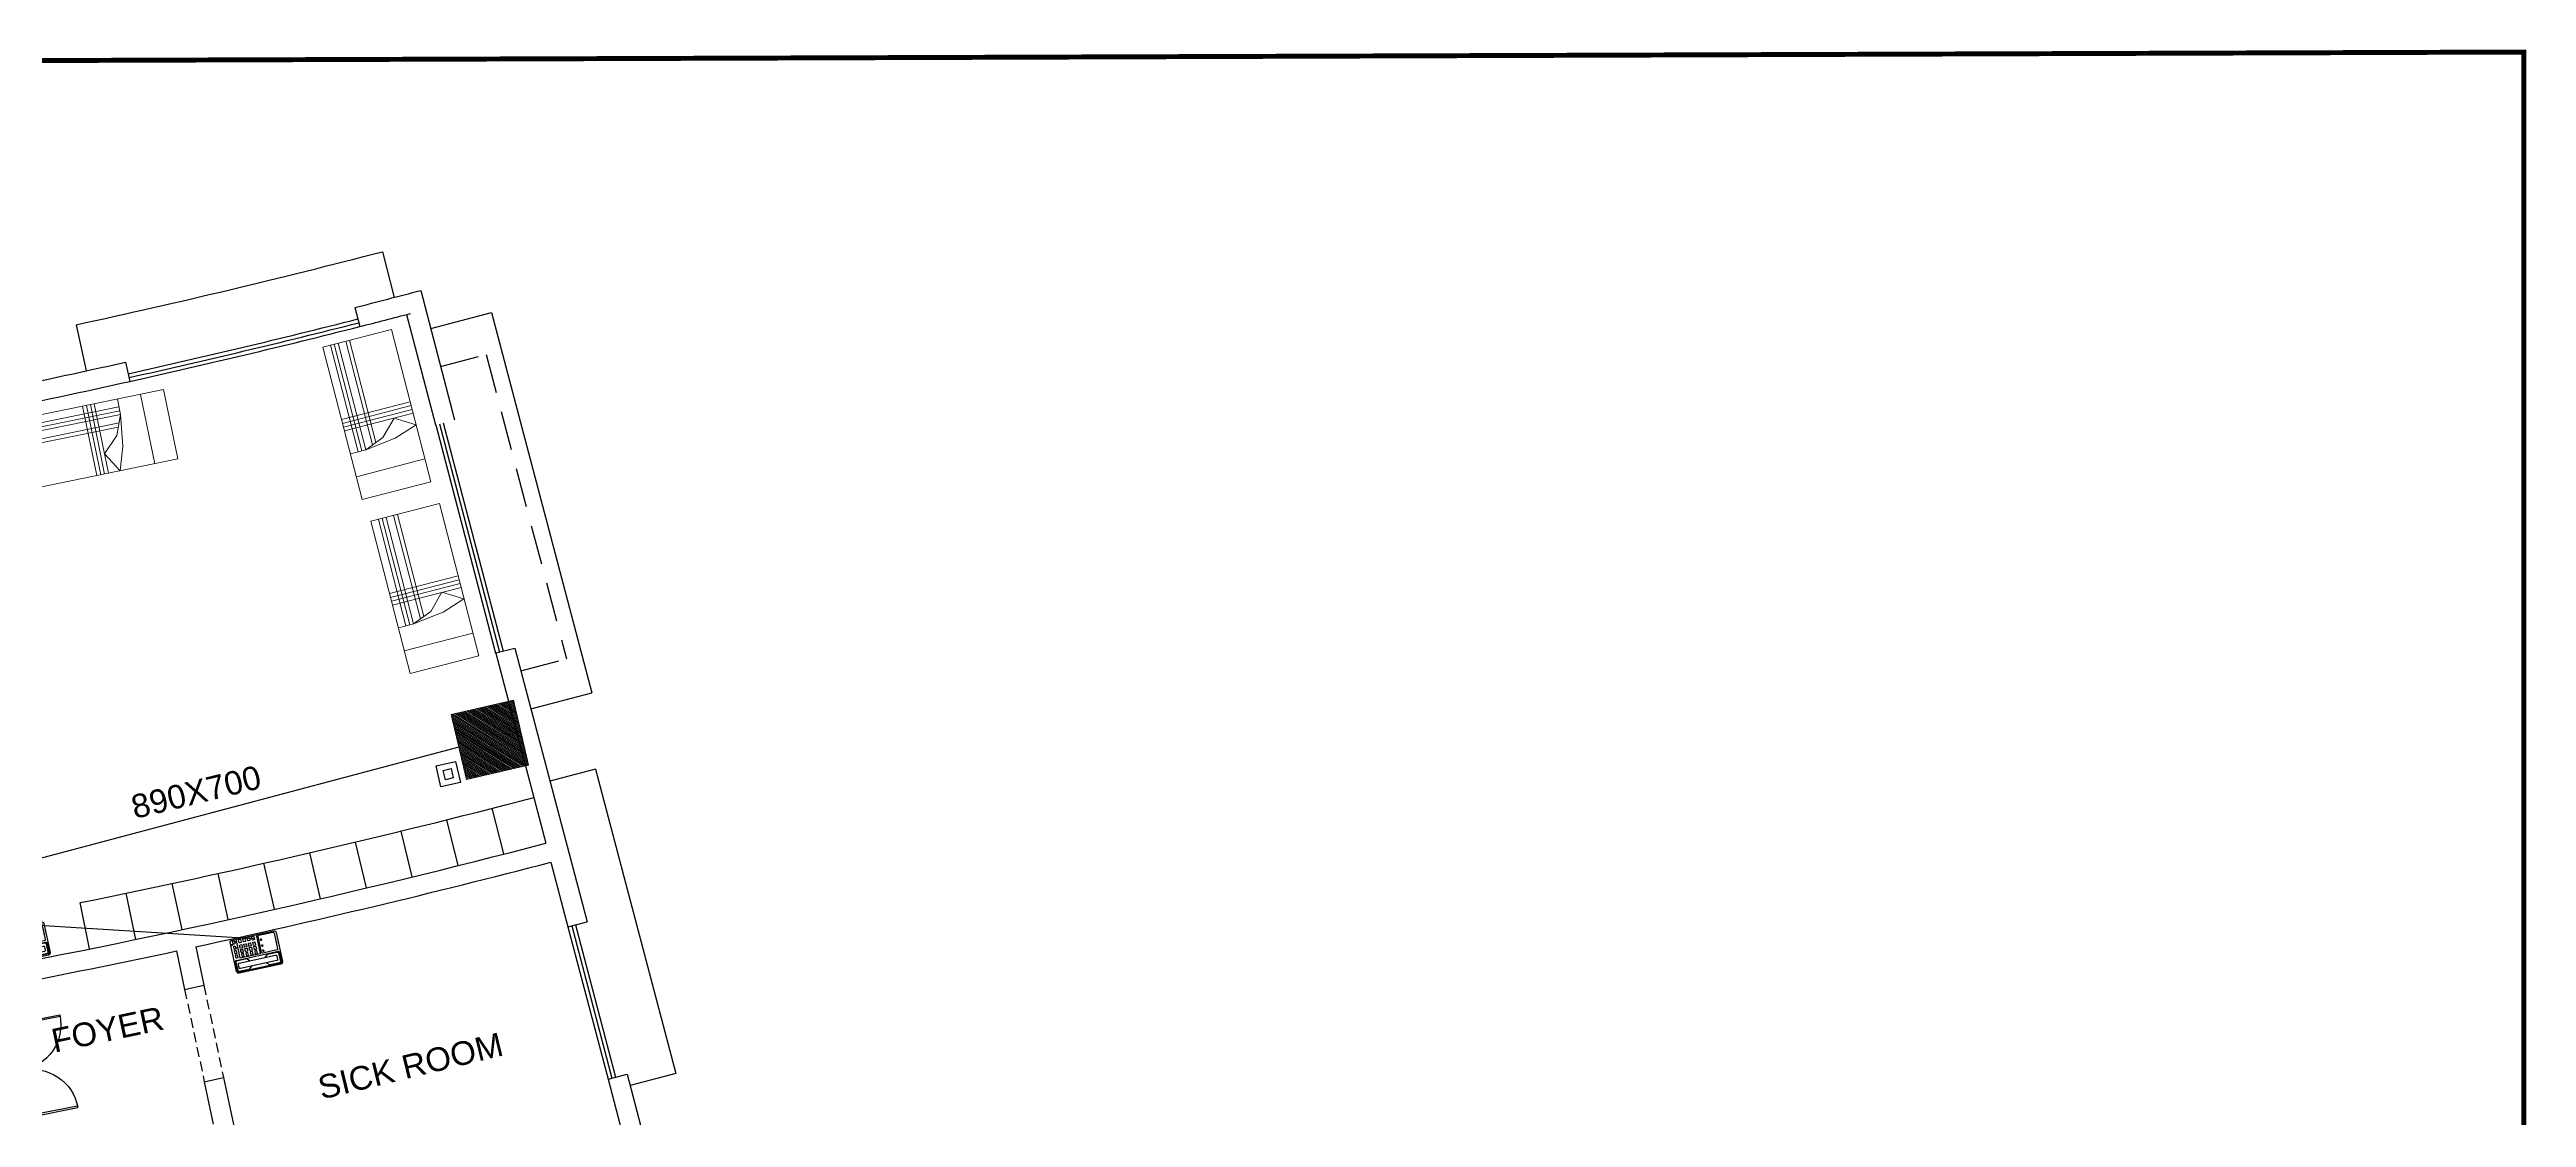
# Model space of a CAD drawing. Header units: inches. Extents: x -221585 to 401252, y -284294 to 332380.
# Drawn here: x 149091 to 152239, y 28958 to 30316 of the extents above; entities that cross this region are included whole.
import ezdxf
from ezdxf.enums import TextEntityAlignment as Align

# ---------------------------------------------------------------- set-up
doc = ezdxf.new("R2010")
doc.units = ezdxf.units.IN
doc.header["$MEASUREMENT"] = 0
doc.linetypes.add('HIDDEN', pattern=[0.375, 0.25, -0.125])
doc.linetypes.add('HIDDEN2', pattern=[0.1875, 0.125, -0.0625])
for name, color, linetype, lineweight in [('A-SEC-TXT', 3, 'Continuous', 0), ('FURN', 56, 'Continuous', 0), ('text', 72, 'HIDDEN2', 5), ('Wall mount speaker', 2, 'Continuous', 0)]:
    doc.layers.add(name, color=color, linetype=linetype, lineweight=lineweight)
doc.layers.add('A-TEXT', color=3, linetype='Continuous')
doc.layers.add('TEL', color=6, linetype='Continuous')
doc.styles.add('DIM', font='arial.ttf')
doc.styles.get("Standard").update_dxf_attribs({"font": 'arial.ttf'})

# ---------------------------------------------------------------- blocks, each defined once
blk = doc.blocks.new('RYTRTRTRTRT')
at = {"color": 1}
for p, q in [((42.518, 61.153), (42.518, 61.753)), ((42.518, 61.753), (42.538, 61.753)), ((42.538, 61.753), (42.538, 61.153)), ((43.718, 61.753), (43.698, 61.753)), ((43.698, 61.753), (43.698, 61.153)), ((43.718, 61.153), (43.718, 61.753)), ((42.518, 61.153), (42.538, 61.153)), ((42.518, 61.103), (43.118, 61.103)), ((43.718, 61.103), (43.118, 61.103)), ((43.718, 61.153), (43.698, 61.153))]:
    blk.add_line(p, q, dxfattribs=at)
for centre, start, end in [((42.528, 61.163), 359.0371, 90), ((43.708, 61.163), 90, 180.9629)]:
    blk.add_arc(centre, 0.59, start, end, dxfattribs=at)
blk = doc.blocks.new('A$C25933C84')
at = {"color": 8, "linetype": 'Continuous'}
for p, q in [((0, 0.9), (2, 0.9)), ((0, 0), (0, 0.9)), ((0.3, 0.9), (0.3, 0)), ((0.6, 0.7), (0.6, 0.9)), ((0.65, 0.3), (0.6, 0.7)), ((0.7, 0.45), (0.6, 0.7)), ((2, 0.9), (2, 0)), ((0.9, 0.25), (0.7, 0.45)), ((0.75, 0), (0.65, 0.3)), ((0.75, 0), (0.9, 0.25)), ((2, 0), (0, 0))]:
    blk.add_line(p, q, dxfattribs=at)
at = {"color": 8}
for p, q in [((0.6, 0.8), (2, 0.8)), ((0.6, 0.75), (2, 0.75)), ((0.6, 0.7), (2, 0.7)), ((0.9, 0), (0.9, 0.9)), ((0.95, 0), (0.95, 0.9)), ((1, 0), (1, 0.9)), ((1.05, 0), (1.05, 0.9)), ((0.64, 0.6), (2, 0.6)), ((0.66, 0.55), (2, 0.55))]:
    blk.add_line(p, q, dxfattribs=at)
blk = doc.blocks.new('A$C1A3D5E7F')
at = {"color": 1}
for points in [[(6.11, 4.12), (6.11, 0.28, -0.414214), (5.83, 0), (0.28, 0, -0.414214), (0, 0.28), (0, 4.12, -0.414214), (0.28, 4.41), (5.83, 4.41, -0.414214)], [(5.97, 4.12), (5.97, 2.84, -0.414214), (5.83, 2.7), (0.28, 2.7, -0.414214), (0.14, 2.84), (0.14, 4.12, -0.414214), (0.28, 4.27), (5.83, 4.27, -0.414214)], [(5.69, 3.7), (5.69, 3.27, -0.414214), (5.54, 3.13), (0.71, 3.13, -0.414214), (0.57, 3.27), (0.57, 3.7, -0.414214), (0.71, 3.84), (5.54, 3.84, -0.414214)], [(2.42, 2.36), (2.42, 0.28, -0.414214), (2.28, 0.14), (0.43, 0.14, -0.414214), (0.29, 0.28), (0.29, 2.36, -0.414214), (0.43, 2.5), (2.28, 2.5, -0.414214)], [(3.25, 2.03), (3.25, 2.4, 0.414214), (3.23, 2.43), (3, 2.43, 0.414214), (2.97, 2.4), (2.97, 2.03, 0.414214), (3, 2), (3.23, 2, 0.414214)], [(3.25, 1.82), (3.25, 1.45, -0.414214), (3.23, 1.43), (3, 1.43, -0.414214), (2.97, 1.45), (2.97, 1.82, -0.414214), (3, 1.85), (3.23, 1.85, -0.414214)], [(3.25, 1.25), (3.25, 0.88, -0.414214), (3.23, 0.85), (3, 0.85, -0.414214), (2.97, 0.88), (2.97, 1.25, -0.414214), (3, 1.28), (3.23, 1.28, -0.414214)], [(3.25, 0.54), (3.25, 0.17, -0.414214), (3.23, 0.14), (3, 0.14, -0.414214), (2.97, 0.17), (2.97, 0.54, -0.414214), (3, 0.57), (3.23, 0.57, -0.414214)], [(3.84, 2.03), (3.84, 2.4, 0.414214), (3.81, 2.43), (3.58, 2.43, 0.414214), (3.55, 2.4), (3.55, 2.03, 0.414214), (3.58, 2), (3.81, 2, 0.414214)], [(3.84, 1.82), (3.84, 1.45, -0.414214), (3.81, 1.43), (3.58, 1.43, -0.414214), (3.55, 1.45), (3.55, 1.82, -0.414214), (3.58, 1.85), (3.81, 1.85, -0.414214)], [(3.84, 1.25), (3.84, 0.88, -0.414214), (3.81, 0.85), (3.58, 0.85, -0.414214), (3.55, 0.88), (3.55, 1.25, -0.414214), (3.58, 1.28), (3.81, 1.28, -0.414214)], [(3.84, 0.54), (3.84, 0.17, -0.414214), (3.81, 0.14), (3.58, 0.14, -0.414214), (3.55, 0.17), (3.55, 0.54, -0.414214), (3.58, 0.57), (3.81, 0.57, -0.414214)], [(4.42, 2.03), (4.42, 2.4, 0.414214), (4.39, 2.43), (4.16, 2.43, 0.414214), (4.14, 2.4), (4.14, 2.03, 0.414214), (4.16, 2), (4.39, 2, 0.414214)], [(4.42, 1.82), (4.42, 1.45, -0.414214), (4.39, 1.43), (4.16, 1.43, -0.414214), (4.14, 1.45), (4.14, 1.82, -0.414214), (4.16, 1.85), (4.39, 1.85, -0.414214)], [(4.42, 1.25), (4.42, 0.88, -0.414214), (4.39, 0.85), (4.16, 0.85, -0.414214), (4.14, 0.88), (4.14, 1.25, -0.414214), (4.16, 1.28), (4.39, 1.28, -0.414214)], [(4.42, 0.54), (4.42, 0.17, -0.414214), (4.39, 0.14), (4.16, 0.14, -0.414214), (4.14, 0.17), (4.14, 0.54, -0.414214), (4.16, 0.57), (4.39, 0.57, -0.414214)], [(5, 2.03), (5, 2.4, 0.414214), (4.97, 2.43), (4.75, 2.43, 0.414214), (4.72, 2.4), (4.72, 2.03, 0.414214), (4.75, 2), (4.97, 2, 0.414214)], [(5, 1.82), (5, 1.45, -0.414214), (4.97, 1.43), (4.75, 1.43, -0.414214), (4.72, 1.45), (4.72, 1.82, -0.414214), (4.75, 1.85), (4.97, 1.85, -0.414214)], [(5, 1.25), (5, 0.88, -0.414214), (4.97, 0.85), (4.75, 0.85, -0.414214), (4.72, 0.88), (4.72, 1.25, -0.414214), (4.75, 1.28), (4.97, 1.28, -0.414214)], [(5, 0.54), (5, 0.17, -0.414214), (4.97, 0.14), (4.75, 0.14, -0.414214), (4.72, 0.17), (4.72, 0.54, -0.414214), (4.75, 0.57), (4.97, 0.57, -0.414214)], [(5.79, 2.4), (5.79, 2.03, -0.414214), (5.76, 2), (5.6, 2, -0.414214), (5.57, 2.03), (5.57, 2.4, -0.414214), (5.6, 2.43), (5.76, 2.43, -0.414214)], [(5.79, 1.82), (5.79, 1.45, -0.414214), (5.76, 1.43), (5.6, 1.43, -0.414214), (5.57, 1.45), (5.57, 1.82, -0.414214), (5.6, 1.85), (5.76, 1.85, -0.414214)], [(5.79, 1.25), (5.79, 0.88, -0.414214), (5.76, 0.85), (5.6, 0.85, -0.414214), (5.57, 0.88), (5.57, 1.25, -0.414214), (5.6, 1.28), (5.76, 1.28, -0.414214)], [(5.79, 0.54), (5.79, 0.17, -0.414214), (5.76, 0.14), (5.6, 0.14, -0.414214), (5.57, 0.17), (5.57, 0.54, -0.414214), (5.6, 0.57), (5.76, 0.57, -0.414214)]]:
    blk.add_lwpolyline(points, format="xyb", close=True, dxfattribs=at)
for points in [[(2.11, 3.13), (1.71, 2.77), (0.43, 2.77, -0.414214), (0.28, 2.91), (0.28, 4.05, -0.414214), (0.43, 4.19), (1.71, 4.19), (2.11, 3.84)], [(4.07, 3.84), (4.48, 4.19), (5.76, 4.19, -0.414214), (5.9, 4.05), (5.9, 2.91, -0.414214), (5.76, 2.77), (4.48, 2.77), (4.07, 3.13)]]:
    blk.add_lwpolyline(points, format="xyb", dxfattribs=at)
for points in [[(2.18, 2.34), (2.18, 2.12), (2.1, 2.12), (2.1, 2.34)], [(2.18, 1.64), (2.18, 1.43), (2.1, 1.43), (2.1, 1.64)], [(2.18, 0.86), (2.18, 0.64), (2.1, 0.64), (2.1, 0.86)], [(6.02, 0.66), (6.02, 0.68), (5.91, 0.68), (5.91, 0.66)], [(6.02, 0.65), (6.02, 0.63), (5.91, 0.63), (5.91, 0.65)], [(6.02, 0.61), (6.02, 0.6), (5.91, 0.6), (5.91, 0.61)]]:
    blk.add_lwpolyline(points, close=True, dxfattribs=at)
blk.add_lwpolyline([(5.31, 0), (5.31, 2.5), (2.57, 2.5), (2.57, 0)], dxfattribs=at)
for centre in [(5.43, 1.14), (5.43, 0.35)]:
    blk.add_circle(centre, 0.0499, dxfattribs=at)
for s, height, p in [('Panasonic', 0.0995, (0.15, 1.36)), ('1', 0.142, (3.15, 2.21)), ('2', 0.142, (3.15, 1.64)), ('3', 0.142, (3.15, 1.06)), ('4', 0.142, (3.73, 2.21)), ('5', 0.142, (3.73, 1.64)), ('6', 0.142, (3.73, 1.06)), ('7', 0.142, (4.31, 2.21)), ('8', 0.142, (4.31, 1.64)), ('9', 0.142, (4.31, 1.06)), ('*', 0.142, (4.9, 2.21)), ('0', 0.142, (4.9, 1.64)), ('#', 0.142, (4.9, 1.06)), ('MIC', 0.0498, (5.86, 0.64))]:
    blk.add_text(s, height=height, rotation=90, dxfattribs=at).set_placement(p, align=Align.MIDDLE)
blk = doc.blocks.new('A$C54490F4E')
at = {"layer": 'Wall mount speaker', "ltscale": 0.1}
h = blk.add_hatch(dxfattribs=at)
h.set_pattern_fill('ANSI31', color=3, scale=50, style=0)
h.paths.add_polyline_path([(347, 332), (0, 332), (0, 0), (347, 0)])
at = {"layer": 'Wall mount speaker', "color": 3, "ltscale": 0.1}
blk.add_lwpolyline([(0, 332), (347, 332), (347, 0), (0, 0)], close=True, dxfattribs=at)
blk = doc.blocks.new('A$C1A917D7C')
at = {"layer": 'TEL', "elevation": 0}
for points in [[(0, 956), (227, 956), (227, 744), (0, 744)], [(63, 893), (164, 893), (164, 807), (63, 807)]]:
    blk.add_lwpolyline(points, close=True, dxfattribs=at)
at = {"layer": 'Wall mount speaker', "color": 2, "ltscale": 0.1, "xscale": 2.038325862171721, "yscale": 2.038325862171721, "zscale": 2.038325862171721}
blk.add_blockref('A$C54490F4E', (14, 0), dxfattribs=at)

msp = doc.modelspace()

# ---------------------------------------------------------------- linework, layer by layer
at = {"color": 1, "ltscale": 10}
msp.add_line((149513.6, 30058.8, -0.4), (149528.7, 30000.7, 0), dxfattribs=at)
at = {"color": 4, "ltscale": 10}
for p, q in [((149562.3, 30009.5, 0), (149605.4, 29845.1, 0)), ((149478.7, 29987.9, 0), (149484.8, 29963.7, 0)), ((149544.3, 29979, 0), (149581.3, 29838.8, 0.4)), ((149187.2, 29918.4, 0), (149192.7, 29894, 0)), ((149657.7, 29548.7, 0.5), (149682, 29555, 0)), ((149657.7, 29548.6, 0.4), (149721.3, 29306.9, 0.4)), ((149749.5, 29200.5, 0.4), (149773.7, 29206.9, 0.4)), ((149251.8, 29170, 0), (149262.2, 29121.1, 0)), ((149276.3, 29175.2, -75.9), (149286.7, 29126.3, 0)), ((149262.2, 29121.1, 0), (149286.7, 29126.3, 0)), ((149287.3, 29003.7, 0), (149311.7, 29008.9, 0)), ((149287.3, 29003.7, 0), (149298.7, 28949.9, 0)), ((149311.7, 29008.9, 0), (149360.7, 28779.1, 0)), ((149800.4, 29007.1, 0.4), (149824.6, 29013.5, 0.4))]:
    msp.add_line(p, q, dxfattribs=at)
at = {"color": 20, "ltscale": 10}
for p, q in [((149575, 29961.1, 0), (149652.4, 29981.5, 0.4)), ((149652.4, 29981.5, 0.4), (149779.7, 29498, 0.4)), ((149124.4, 29966, -0.4), (149137.2, 29907.4, 0)), ((149702.4, 29477.6, 0), (149779.7, 29498, 0.4)), ((149784.6, 29401.1, 0.4), (149726.5, 29385.8, 0.4)), ((149784.6, 29401.1, 0.4), (149886.4, 29014.3, 0.4)), ((149886.4, 29014.3, 0.4), (149828.4, 28999, 0.4))]:
    msp.add_line(p, q, dxfattribs=at)
at = {"color": 20, "linetype": 'HIDDEN', "ltscale": 200}
for p, q in [((149587.6, 29912.8, 0), (149645.6, 29928.1, 0.3)), ((149645.6, 29928.1, 0.3), (149747.5, 29541.3, 0.3)), ((149689.5, 29526, 0), (149747.5, 29541.3, 0.3))]:
    msp.add_line(p, q, dxfattribs=at)
at = {"color": 1, "ltscale": 8}
for p, q in [((149581.4, 29838.8, 0.4), (149657.5, 29548.6, 0.4)), ((149586.2, 29840.1, 0.4), (149662.3, 29549.9, 0.4)), ((149591, 29841.3, 0.4), (149667.2, 29551.1, 0.4)), ((149749.5, 29200.5, 0.4), (149800.4, 29007.1, 0.4)), ((149754.3, 29201.8, 0.4), (149805.3, 29008.4, 0.4)), ((149754.3, 29201.8, 0.4), (149805.3, 29008.4, 0.4)), ((149759.2, 29203.1, 0.4), (149810.1, 29009.7, 0.4))]:
    msp.add_line(p, q, dxfattribs=at)
at = {"color": 4, "ltscale": 8}
for p, q in [((149682, 29555, 0.4), (149773.7, 29206.9, 0.4)), ((149727.8, 29282.8, -75.9), (149749.5, 29200.5, 0.4)), ((149800.4, 29007.1, 0.4), (149848.8, 28823.4, 0.4)), ((149824.6, 29013.5, 0.4), (150130.2, 27853.1, 0.4))]:
    msp.add_line(p, q, dxfattribs=at)
at = {"color": 6}
msp.add_line((149610.7, 29429.1, 0.4), (148779.3, 29208.2, 0), dxfattribs=at)
at = {"color": 8, "ltscale": 10}
for p, q in [((149668.1, 29293.2, 0.4), (149653.2, 29351.3, 0)), ((149551.6, 29264.1, 0.4), (149537.4, 29322.4, 0)), ((149609.9, 29278.5, 0.4), (149595.4, 29336.7, 0)), ((149376.4, 29222.9, 0.4), (149363.1, 29281.4, 0)), ((149434.9, 29236.3, 0.4), (149421.3, 29294.8, 0)), ((149493.3, 29250, 0.4), (149479.4, 29308.4, 0)), ((149259.1, 29197.1, 0.4), (149246.5, 29255.8, 0)), ((149317.8, 29209.8, 0.4), (149304.8, 29268.4, 0)), ((149141.4, 29172.5, 0.4), (149129.5, 29231.4, 0)), ((149200.3, 29184.7, 0.4), (149188, 29243.4, 0))]:
    msp.add_line(p, q, dxfattribs=at)
at = {"color": 1}
msp.add_line((149349.8, 29185.2), (149049.4, 29203.8), dxfattribs=at)
at = {"color": 2, "linetype": 'HIDDEN2', "ltscale": 100}
for p, q in [((149286.7, 29126.3, 0), (149311.7, 29008.9, 0)), ((149262.2, 29121.1, 0), (149287.3, 29003.7, 0))]:
    msp.add_line(p, q, dxfattribs=at)
at = {"color": 6, "const_width": 6.3}
msp.add_lwpolyline([(143620.3, 24452.2), (143620.3, 30283), (152235.6, 30312.6), (152235.6, 24481.8)], close=True, dxfattribs=at)
at = {"color": 20, "ltscale": 10}
msp.add_arc((146992.9, 39765.3, -0.4), 10028.5, 282.27202, 284.55794, dxfattribs=at)
at = {"color": 4, "ltscale": 10}
for centre, radius, start, end in [((146992.9, 39765.3, 0), 10088.5, 284.26465, 284.75514), ((146992.9, 39765.3, 0), 10113.5, 284.26465, 284.64104), ((146992.9, 39765.3, 0), 10088.5, 281.52635, 282.56309), ((146992.9, 39765.3, 0), 10113.5, 281.52635, 282.56309), ((146992.9, 39765.3, 0), 10628.5, 284.75442, 284.75449), ((146992.9, 39765.3, 0), 10638.5, 284.75442, 284.75449), ((146992.9, 39765.3, 0), 10808.5, 284.75443, 284.75449), ((146992.9, 39765.3, 0), 10808.5, 280.66296, 284.62259), ((146967.1, 39868, 76.8), 10939.3, 282.18606, 284.61742), ((146992.9, 39765.3, 0), 10833.5, 280.9733, 282.03547)]:
    msp.add_arc(centre, radius, start, end, dxfattribs=at)
at = {"color": 1, "ltscale": 8}
for radius in [10103.5, 10108.5, 10113.5]:
    msp.add_arc((146992.9, 39765.3, 0), radius, 282.56309, 284.26465, dxfattribs=at)
at = {"color": 8, "ltscale": 10}
msp.add_arc((146989.8, 39779.3, 0.8), 10762.8, 281.46706, 284.61803, dxfattribs=at)

# ---------------------------------------------------------------- block references
at = {"linetype": 'ByBlock', "lineweight": -3, "xscale": 9.799999999999997, "yscale": 9.799999999999997, "zscale": 9.799999999999997, "rotation": 192.2721763005208}
for p in [(149082.8, 29207.6), (149378.2, 29196)]:
    msp.add_blockref('A$C1A3D5E7F', p, dxfattribs=at)
at = {"color": 4, "xscale": -100.0000000000048, "yscale": 100, "zscale": 100, "rotation": 281.0345805089287}
msp.add_blockref('RYTRTRTRTRT', (143879.3, 23615.6, 0), dxfattribs=at)
at = {"layer": 'A-SEC-TXT', "color": 30, "xscale": 0.12012, "yscale": 0.12012, "zscale": 0.12012, "rotation": 103.0934791913266}
msp.add_blockref('A$C1A917D7C', (149699.9, 29404.5, 0.4), dxfattribs=at)
at = {"layer": 'FURN', "extrusion": (-1.81e-14, -2.9e-15, -1), "xscale": -100.0000000000038, "yscale": 100, "zscale": -100.0000000000038, "rotation": 255.4914831738114}
for p in [(-149575.2, 29766.3, -0.8), (-149636.1, 29545, -0.8)]:
    msp.add_blockref('A$C25933C84', p, dxfattribs=at)
at = {"layer": 'FURN', "extrusion": (-5.3e-15, 1.75e-14, -1), "xscale": 100.000000000002, "yscale": 100.000000000002, "zscale": -99.99999999999996, "rotation": 348.4078067390037}
msp.add_blockref('A$C25933C84', (-149253.6, 29795.3, 0.4), dxfattribs=at)

# ---------------------------------------------------------------- texts
at = {"layer": 'A-TEXT'}
for s, p in [('890X700', (149276.8, 29372.1, 0)), ('SICK ROOM', (149549.3, 29023.9, -0.4))]:
    msp.add_text(s, height=30, rotation=13.6762, dxfattribs=at).set_placement(p, align=Align.MIDDLE)
at = {"layer": 'text', "lineweight": -2, "ltscale": 2, "insert": (149096.9, 29040.2, 0), "char_height": 30, "width": 355.22, "attachment_point": 7, "rotation": 11.9655, "style": 'DIM'}
msp.add_mtext('{\\C3;FOYER}', dxfattribs=at)

doc.saveas('drawing.dxf')
